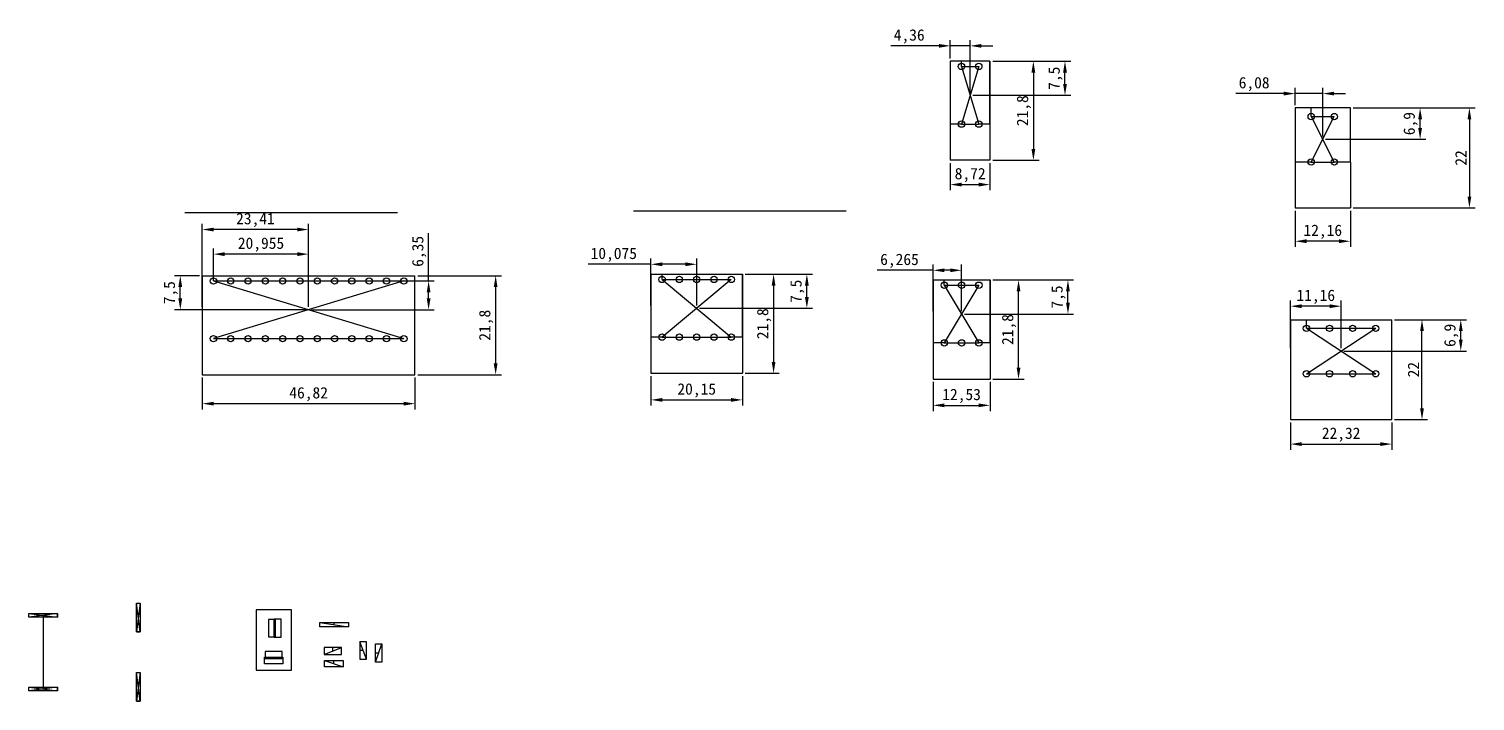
# Model space of a CAD drawing. Header units: millimetres. Extents: x 1219 to 3495, y 545 to 1445.
# Drawn here: x 1706.3 to 2024.6, y 626.1 to 774.1 of the extents above; entities that cross this region are included whole.
import ezdxf

# ---------------------------------------------------------------- set-up
doc = ezdxf.new("R2010")
doc.units = ezdxf.units.MM
doc.styles.get("Standard").update_dxf_attribs({"font": ''})
doc.styles.get('Standard').set_extended_font_data('SimSun')
doc.dimstyles.new('ISO-25', dxfattribs={"dimtxt": 2.5, "dimasz": 2.5, "dimexe": 1.25, "dimexo": 0.625, "dimtad": 1, "dimdec": 4, "dimtxsty": 'Standard', "dimcen": 2.5, "dimadec": 0, "dimazin": 0, "dimtfac": 1, "dimtdec": 4, "dimtmove": 0, "dimatfit": 3, "dimfxl": 1, "dimarcsym": 0})

# ---------------------------------------------------------------- blocks, each defined once
blk = doc.blocks.new('*D15')
at = {"color": 0, "lineweight": -2, "transparency": 16777216}
for p, q in [((1794.29, 718.62), (1794.29, 729.13)), ((1768.5, 718.62), (1795.54, 718.62)), ((1794.29, 714.77), (1794.29, 716.12)), ((1768.5, 712.27), (1795.54, 712.27))]:
    blk.add_line(p, q, dxfattribs=at)
at = {"color": 0, "lineweight": -3, "transparency": 16777216}
for points in [[(1793.88, 716.12), (1794.71, 716.12), (1794.29, 718.62)], [(1793.88, 714.77), (1794.71, 714.77), (1794.29, 712.27)]]:
    blk.add_solid(points, dxfattribs=at)
at = {"layer": 'Defpoints', "color": 0, "lineweight": -3, "transparency": 16777216}
for p in [(1767.88, 718.62), (1794.29, 718.62), (1767.88, 712.27)]:
    blk.add_point(p, dxfattribs=at)
at = {"color": 0, "lineweight": -3, "transparency": 16777216, "insert": (1792.21, 725.13), "char_height": 2.5, "attachment_point": 5, "rotation": 90}
blk.add_mtext('6,35', dxfattribs=at)
blk = doc.blocks.new('*D16')
at = {"color": 0, "lineweight": -2, "transparency": 16777216}
for p, q in [((1746.92, 719.25), (1746.92, 725.77)), ((1765.38, 724.52), (1749.42, 724.52)), ((1767.88, 712.9), (1767.88, 725.77))]:
    blk.add_line(p, q, dxfattribs=at)
at = {"color": 0, "lineweight": -3, "transparency": 16777216}
for points in [[(1749.42, 724.94), (1749.42, 724.1), (1746.92, 724.52)], [(1765.38, 724.94), (1765.38, 724.1), (1767.88, 724.52)]]:
    blk.add_solid(points, dxfattribs=at)
at = {"layer": 'Defpoints', "color": 0, "lineweight": -3, "transparency": 16777216}
for p in [(1746.92, 724.52), (1746.92, 718.62), (1767.88, 712.27)]:
    blk.add_point(p, dxfattribs=at)
at = {"color": 0, "lineweight": -3, "transparency": 16777216, "insert": (1757.4, 726.61), "char_height": 2.5, "attachment_point": 5}
blk.add_mtext('20,955', dxfattribs=at)
blk = doc.blocks.new('*D17')
at = {"color": 0, "lineweight": -2, "transparency": 16777216}
for p, q in [((1744.47, 712.9), (1744.47, 731.19)), ((1765.38, 729.94), (1746.97, 729.94)), ((1767.88, 712.9), (1767.88, 731.19))]:
    blk.add_line(p, q, dxfattribs=at)
at = {"color": 0, "lineweight": -3, "transparency": 16777216}
for points in [[(1746.97, 730.35), (1746.97, 729.52), (1744.47, 729.94)], [(1765.38, 730.35), (1765.38, 729.52), (1767.88, 729.94)]]:
    blk.add_solid(points, dxfattribs=at)
at = {"layer": 'Defpoints', "color": 0, "lineweight": -3, "transparency": 16777216}
for p in [(1744.47, 729.94), (1744.47, 712.27), (1767.88, 712.27)]:
    blk.add_point(p, dxfattribs=at)
at = {"color": 0, "lineweight": -3, "transparency": 16777216, "insert": (1756.17, 732.02), "char_height": 2.5, "attachment_point": 5}
blk.add_mtext('23,41', dxfattribs=at)
blk = doc.blocks.new('*D18')
at = {"color": 0, "lineweight": -2, "transparency": 16777216}
for p, q in [((1743.84, 719.77), (1738.38, 719.77)), ((1739.63, 714.77), (1739.63, 717.27)), ((1767.25, 712.27), (1738.38, 712.27))]:
    blk.add_line(p, q, dxfattribs=at)
at = {"color": 0, "lineweight": -3, "transparency": 16777216}
for points in [[(1739.21, 717.27), (1740.05, 717.27), (1739.63, 719.77)], [(1739.21, 714.77), (1740.05, 714.77), (1739.63, 712.27)]]:
    blk.add_solid(points, dxfattribs=at)
at = {"layer": 'Defpoints', "color": 0, "lineweight": -3, "transparency": 16777216}
for p in [(1739.63, 719.77), (1744.47, 719.77), (1767.88, 712.27)]:
    blk.add_point(p, dxfattribs=at)
at = {"color": 0, "lineweight": -3, "transparency": 16777216, "insert": (1737.54, 716.02), "char_height": 2.5, "attachment_point": 5, "rotation": 90}
blk.add_mtext('7,5', dxfattribs=at)
blk = doc.blocks.new('*D19')
at = {"color": 0, "lineweight": -2, "transparency": 16777216}
for p, q in [((1744.47, 697.35), (1744.47, 690.36)), ((1791.29, 697.35), (1791.29, 690.36)), ((1746.97, 691.61), (1788.79, 691.61))]:
    blk.add_line(p, q, dxfattribs=at)
at = {"color": 0, "lineweight": -3, "transparency": 16777216}
for points in [[(1746.97, 692.02), (1746.97, 691.19), (1744.47, 691.61)], [(1788.79, 692.02), (1788.79, 691.19), (1791.29, 691.61)]]:
    blk.add_solid(points, dxfattribs=at)
at = {"layer": 'Defpoints', "color": 0, "lineweight": -3, "transparency": 16777216}
for p in [(1744.47, 697.97), (1791.29, 697.97), (1791.29, 691.61)]:
    blk.add_point(p, dxfattribs=at)
at = {"color": 0, "lineweight": -3, "transparency": 16777216, "insert": (1767.88, 693.69), "char_height": 2.5, "attachment_point": 5}
blk.add_mtext('46,82', dxfattribs=at)
blk = doc.blocks.new('*D20')
at = {"color": 0, "lineweight": -2, "transparency": 16777216}
for p, q in [((1791.91, 719.77), (1810.3, 719.77)), ((1809.05, 717.27), (1809.05, 700.47)), ((1791.91, 697.97), (1810.3, 697.97))]:
    blk.add_line(p, q, dxfattribs=at)
at = {"color": 0, "lineweight": -3, "transparency": 16777216}
for points in [[(1808.63, 717.27), (1809.46, 717.27), (1809.05, 719.77)], [(1808.63, 700.47), (1809.46, 700.47), (1809.05, 697.97)]]:
    blk.add_solid(points, dxfattribs=at)
at = {"layer": 'Defpoints', "color": 0, "lineweight": -3, "transparency": 16777216}
for p in [(1791.29, 719.77), (1791.29, 697.97), (1809.05, 697.97)]:
    blk.add_point(p, dxfattribs=at)
at = {"color": 0, "lineweight": -3, "transparency": 16777216, "insert": (1806.96, 708.87), "char_height": 2.5, "attachment_point": 5, "rotation": 90}
blk.add_mtext('21,8', dxfattribs=at)
blk = doc.blocks.new('*D33')
at = {"color": 0, "lineweight": -2, "transparency": 16777216}
for p, q in [((1843.23, 713.23), (1843.23, 723.54)), ((1853.3, 713.23), (1853.3, 723.54)), ((1843.23, 722.29), (1829.38, 722.29)), ((1850.8, 722.29), (1845.73, 722.29))]:
    blk.add_line(p, q, dxfattribs=at)
at = {"color": 0, "lineweight": -3, "transparency": 16777216}
for points in [[(1845.73, 722.7), (1845.73, 721.87), (1843.23, 722.29)], [(1850.8, 722.7), (1850.8, 721.87), (1853.3, 722.29)]]:
    blk.add_solid(points, dxfattribs=at)
at = {"layer": 'Defpoints', "color": 0, "lineweight": -3, "transparency": 16777216}
for p in [(1843.23, 722.29), (1843.23, 712.6), (1853.3, 712.6)]:
    blk.add_point(p, dxfattribs=at)
at = {"color": 0, "lineweight": -3, "transparency": 16777216, "insert": (1835.05, 724.37), "char_height": 2.5, "attachment_point": 5}
blk.add_mtext('10,075', dxfattribs=at)
blk = doc.blocks.new('*D34')
at = {"color": 0, "lineweight": -2, "transparency": 16777216}
for p, q in [((1864, 720.1), (1871.48, 720.1)), ((1870.23, 717.6), (1870.23, 700.8)), ((1864, 698.3), (1871.48, 698.3))]:
    blk.add_line(p, q, dxfattribs=at)
at = {"color": 0, "lineweight": -3, "transparency": 16777216}
for points in [[(1869.81, 717.6), (1870.64, 717.6), (1870.23, 720.1)], [(1869.81, 700.8), (1870.64, 700.8), (1870.23, 698.3)]]:
    blk.add_solid(points, dxfattribs=at)
at = {"layer": 'Defpoints', "color": 0, "lineweight": -3, "transparency": 16777216}
for p in [(1863.38, 720.1), (1863.38, 698.3), (1870.23, 698.3)]:
    blk.add_point(p, dxfattribs=at)
at = {"color": 0, "lineweight": -3, "transparency": 16777216, "insert": (1868.14, 709.2), "char_height": 2.5, "attachment_point": 5, "rotation": 90}
blk.add_mtext('21,8', dxfattribs=at)
blk = doc.blocks.new('*D35')
at = {"color": 0, "lineweight": -2, "transparency": 16777216}
for p, q in [((1864, 720.1), (1878.8, 720.1)), ((1877.55, 715.1), (1877.55, 717.6)), ((1853.93, 712.6), (1878.8, 712.6))]:
    blk.add_line(p, q, dxfattribs=at)
at = {"color": 0, "lineweight": -3, "transparency": 16777216}
for points in [[(1877.13, 717.6), (1877.97, 717.6), (1877.55, 720.1)], [(1877.13, 715.1), (1877.97, 715.1), (1877.55, 712.6)]]:
    blk.add_solid(points, dxfattribs=at)
at = {"layer": 'Defpoints', "color": 0, "lineweight": -3, "transparency": 16777216}
for p in [(1863.38, 720.1), (1877.55, 720.1), (1853.3, 712.6)]:
    blk.add_point(p, dxfattribs=at)
at = {"color": 0, "lineweight": -3, "transparency": 16777216, "insert": (1875.47, 716.35), "char_height": 2.5, "attachment_point": 5, "rotation": 90}
blk.add_mtext('7,5', dxfattribs=at)
blk = doc.blocks.new('*D36')
at = {"color": 0, "lineweight": -2, "transparency": 16777216}
for p, q in [((1843.23, 697.68), (1843.23, 691.19)), ((1863.38, 697.68), (1863.38, 691.19)), ((1845.73, 692.44), (1860.88, 692.44))]:
    blk.add_line(p, q, dxfattribs=at)
at = {"color": 0, "lineweight": -3, "transparency": 16777216}
for points in [[(1845.73, 692.85), (1845.73, 692.02), (1843.23, 692.44)], [(1860.88, 692.85), (1860.88, 692.02), (1863.38, 692.44)]]:
    blk.add_solid(points, dxfattribs=at)
at = {"layer": 'Defpoints', "color": 0, "lineweight": -3, "transparency": 16777216}
for p in [(1843.23, 698.3), (1863.38, 698.3), (1863.38, 692.44)]:
    blk.add_point(p, dxfattribs=at)
at = {"color": 0, "lineweight": -3, "transparency": 16777216, "insert": (1853.3, 694.52), "char_height": 2.5, "attachment_point": 5}
blk.add_mtext('20,15', dxfattribs=at)
blk = doc.blocks.new('*D45')
at = {"color": 0, "lineweight": -2, "transparency": 16777216}
for p, q in [((1905.34, 720.96), (1893.05, 720.96)), ((1905.34, 711.96), (1905.34, 722.21)), ((1909.11, 720.96), (1907.84, 720.96)), ((1911.61, 711.96), (1911.61, 722.21))]:
    blk.add_line(p, q, dxfattribs=at)
at = {"color": 0, "lineweight": -3, "transparency": 16777216}
for points in [[(1907.84, 721.38), (1907.84, 720.55), (1905.34, 720.96)], [(1909.11, 721.38), (1909.11, 720.55), (1911.61, 720.96)]]:
    blk.add_solid(points, dxfattribs=at)
at = {"layer": 'Defpoints', "color": 0, "lineweight": -3, "transparency": 16777216}
for p in [(1905.34, 720.96), (1905.34, 711.33), (1911.61, 711.33)]:
    blk.add_point(p, dxfattribs=at)
at = {"color": 0, "lineweight": -3, "transparency": 16777216, "insert": (1897.94, 723.05), "char_height": 2.5, "attachment_point": 5}
blk.add_mtext('6,265', dxfattribs=at)
blk = doc.blocks.new('*D46')
at = {"color": 0, "lineweight": -2, "transparency": 16777216}
for p, q in [((1905.34, 696.41), (1905.34, 689.99)), ((1917.87, 696.41), (1917.87, 689.99)), ((1907.84, 691.24), (1915.37, 691.24))]:
    blk.add_line(p, q, dxfattribs=at)
at = {"color": 0, "lineweight": -3, "transparency": 16777216}
for points in [[(1907.84, 691.66), (1907.84, 690.82), (1905.34, 691.24)], [(1915.37, 691.66), (1915.37, 690.82), (1917.87, 691.24)]]:
    blk.add_solid(points, dxfattribs=at)
at = {"layer": 'Defpoints', "color": 0, "lineweight": -3, "transparency": 16777216}
for p in [(1905.34, 697.03), (1917.87, 697.03), (1917.87, 691.24)]:
    blk.add_point(p, dxfattribs=at)
at = {"color": 0, "lineweight": -3, "transparency": 16777216, "insert": (1911.61, 693.32), "char_height": 2.5, "attachment_point": 5}
blk.add_mtext('12,53', dxfattribs=at)
blk = doc.blocks.new('*D47')
at = {"color": 0, "lineweight": -2, "transparency": 16777216}
for p, q in [((1918.5, 718.83), (1925.39, 718.83)), ((1924.14, 699.53), (1924.14, 716.33)), ((1918.5, 697.03), (1925.39, 697.03))]:
    blk.add_line(p, q, dxfattribs=at)
at = {"color": 0, "lineweight": -3, "transparency": 16777216}
for points in [[(1923.73, 716.33), (1924.56, 716.33), (1924.14, 718.83)], [(1923.73, 699.53), (1924.56, 699.53), (1924.14, 697.03)]]:
    blk.add_solid(points, dxfattribs=at)
at = {"layer": 'Defpoints', "color": 0, "lineweight": -3, "transparency": 16777216}
for p in [(1917.87, 718.83), (1924.14, 718.83), (1917.87, 697.03)]:
    blk.add_point(p, dxfattribs=at)
at = {"color": 0, "lineweight": -3, "transparency": 16777216, "insert": (1922.06, 707.93), "char_height": 2.5, "attachment_point": 5, "rotation": 90}
blk.add_mtext('21,8', dxfattribs=at)
blk = doc.blocks.new('*D48')
at = {"color": 0, "lineweight": -2, "transparency": 16777216}
for p, q in [((1918.5, 718.83), (1936.27, 718.83)), ((1935.02, 713.83), (1935.02, 716.33)), ((1912.23, 711.33), (1936.27, 711.33))]:
    blk.add_line(p, q, dxfattribs=at)
at = {"color": 0, "lineweight": -3, "transparency": 16777216}
for points in [[(1934.6, 716.33), (1935.43, 716.33), (1935.02, 718.83)], [(1934.6, 713.83), (1935.43, 713.83), (1935.02, 711.33)]]:
    blk.add_solid(points, dxfattribs=at)
at = {"layer": 'Defpoints', "color": 0, "lineweight": -3, "transparency": 16777216}
for p in [(1917.87, 718.83), (1935.02, 718.83), (1911.61, 711.33)]:
    blk.add_point(p, dxfattribs=at)
at = {"color": 0, "lineweight": -3, "transparency": 16777216, "insert": (1932.93, 715.08), "char_height": 2.5, "attachment_point": 5, "rotation": 90}
blk.add_mtext('7,5', dxfattribs=at)
blk = doc.blocks.new('*D49')
at = {"color": 0, "lineweight": -2, "transparency": 16777216}
for p, q in [((1983.99, 703.82), (1983.99, 714.31)), ((1992.65, 713.06), (1986.49, 713.06)), ((1995.15, 703.82), (1995.15, 714.31))]:
    blk.add_line(p, q, dxfattribs=at)
at = {"color": 0, "lineweight": -3, "transparency": 16777216}
for points in [[(1986.49, 713.47), (1986.49, 712.64), (1983.99, 713.06)], [(1992.65, 713.47), (1992.65, 712.64), (1995.15, 713.06)]]:
    blk.add_solid(points, dxfattribs=at)
at = {"layer": 'Defpoints', "color": 0, "lineweight": -3, "transparency": 16777216}
for p in [(1983.99, 713.06), (1983.99, 703.19), (1995.15, 703.19)]:
    blk.add_point(p, dxfattribs=at)
at = {"color": 0, "lineweight": -3, "transparency": 16777216, "insert": (1989.57, 715.14), "char_height": 2.5, "attachment_point": 5}
blk.add_mtext('11,16', dxfattribs=at)
blk = doc.blocks.new('*D50')
at = {"color": 0, "lineweight": -2, "transparency": 16777216}
for p, q in [((1983.99, 687.47), (1983.99, 681.46)), ((2006.31, 687.47), (2006.31, 681.46)), ((1986.49, 682.71), (2003.81, 682.71))]:
    blk.add_line(p, q, dxfattribs=at)
at = {"color": 0, "lineweight": -3, "transparency": 16777216}
for points in [[(1986.49, 683.12), (1986.49, 682.29), (1983.99, 682.71)], [(2003.81, 683.12), (2003.81, 682.29), (2006.31, 682.71)]]:
    blk.add_solid(points, dxfattribs=at)
at = {"layer": 'Defpoints', "color": 0, "lineweight": -3, "transparency": 16777216}
for p in [(1983.99, 688.09), (2006.31, 688.09), (2006.31, 682.71)]:
    blk.add_point(p, dxfattribs=at)
at = {"color": 0, "lineweight": -3, "transparency": 16777216, "insert": (1995.15, 684.79), "char_height": 2.5, "attachment_point": 5}
blk.add_mtext('22,32', dxfattribs=at)
blk = doc.blocks.new('*D51')
at = {"color": 0, "lineweight": -2, "transparency": 16777216}
for p, q in [((2006.93, 710.09), (2014.2, 710.09)), ((2012.95, 690.59), (2012.95, 707.59)), ((2006.93, 688.09), (2014.2, 688.09))]:
    blk.add_line(p, q, dxfattribs=at)
at = {"color": 0, "lineweight": -3, "transparency": 16777216}
for points in [[(2012.53, 707.59), (2013.37, 707.59), (2012.95, 710.09)], [(2012.53, 690.59), (2013.37, 690.59), (2012.95, 688.09)]]:
    blk.add_solid(points, dxfattribs=at)
at = {"layer": 'Defpoints', "color": 0, "lineweight": -3, "transparency": 16777216}
for p in [(2006.31, 710.09), (2012.95, 710.09), (2006.31, 688.09)]:
    blk.add_point(p, dxfattribs=at)
at = {"color": 0, "lineweight": -3, "transparency": 16777216, "insert": (2011.07, 699.09), "char_height": 2.5, "attachment_point": 5, "rotation": 90}
blk.add_mtext('22', dxfattribs=at)
blk = doc.blocks.new('*D52')
at = {"color": 0, "lineweight": -2, "transparency": 16777216}
for p, q in [((2006.93, 710.09), (2022.74, 710.09)), ((2021.49, 705.69), (2021.49, 707.59)), ((1995.77, 703.19), (2022.74, 703.19))]:
    blk.add_line(p, q, dxfattribs=at)
at = {"color": 0, "lineweight": -3, "transparency": 16777216}
for points in [[(2021.08, 707.59), (2021.91, 707.59), (2021.49, 710.09)], [(2021.08, 705.69), (2021.91, 705.69), (2021.49, 703.19)]]:
    blk.add_solid(points, dxfattribs=at)
at = {"layer": 'Defpoints', "color": 0, "lineweight": -3, "transparency": 16777216}
for p in [(2006.31, 710.09), (2021.49, 710.09), (1995.15, 703.19)]:
    blk.add_point(p, dxfattribs=at)
at = {"color": 0, "lineweight": -3, "transparency": 16777216, "insert": (2019.41, 706.64), "char_height": 2.5, "attachment_point": 5, "rotation": 90}
blk.add_mtext('6,9', dxfattribs=at)
blk = doc.blocks.new('*D61')
at = {"color": 0, "lineweight": -2, "transparency": 16777216}
for p, q in [((1918.47, 766.99), (1928.66, 766.99)), ((1927.41, 764.49), (1927.41, 747.69)), ((1918.47, 745.19), (1928.66, 745.19))]:
    blk.add_line(p, q, dxfattribs=at)
at = {"color": 0, "lineweight": -3, "transparency": 16777216}
for points in [[(1926.99, 764.49), (1927.83, 764.49), (1927.41, 766.99)], [(1926.99, 747.69), (1927.83, 747.69), (1927.41, 745.19)]]:
    blk.add_solid(points, dxfattribs=at)
at = {"layer": 'Defpoints', "color": 0, "lineweight": -3, "transparency": 16777216}
for p in [(1917.85, 766.99), (1917.85, 745.19), (1927.41, 745.19)]:
    blk.add_point(p, dxfattribs=at)
at = {"color": 0, "lineweight": -3, "transparency": 16777216, "insert": (1925.33, 756.09), "char_height": 2.5, "attachment_point": 5, "rotation": 90}
blk.add_mtext('21,8', dxfattribs=at)
blk = doc.blocks.new('*D62')
at = {"color": 0, "lineweight": -2, "transparency": 16777216}
for p, q in [((1918.47, 766.99), (1935.62, 766.99)), ((1934.37, 761.99), (1934.37, 764.49)), ((1914.11, 759.49), (1935.62, 759.49))]:
    blk.add_line(p, q, dxfattribs=at)
at = {"color": 0, "lineweight": -3, "transparency": 16777216}
for points in [[(1933.95, 764.49), (1934.79, 764.49), (1934.37, 766.99)], [(1933.95, 761.99), (1934.79, 761.99), (1934.37, 759.49)]]:
    blk.add_solid(points, dxfattribs=at)
at = {"layer": 'Defpoints', "color": 0, "lineweight": -3, "transparency": 16777216}
for p in [(1917.85, 766.99), (1934.37, 766.99), (1913.49, 759.49)]:
    blk.add_point(p, dxfattribs=at)
at = {"color": 0, "lineweight": -3, "transparency": 16777216, "insert": (1932.29, 763.24), "char_height": 2.5, "attachment_point": 5, "rotation": 90}
blk.add_mtext('7,5', dxfattribs=at)
blk = doc.blocks.new('*D63')
at = {"color": 0, "lineweight": -2, "transparency": 16777216}
for p, q in [((1906.63, 770.37), (1896.03, 770.37)), ((1909.13, 767.61), (1909.13, 771.62)), ((1913.49, 770.37), (1909.13, 770.37)), ((1913.49, 760.11), (1913.49, 771.62)), ((1915.99, 770.37), (1918.49, 770.37))]:
    blk.add_line(p, q, dxfattribs=at)
at = {"color": 0, "lineweight": -3, "transparency": 16777216}
for points in [[(1906.63, 770.78), (1906.63, 769.95), (1909.13, 770.37)], [(1915.99, 770.78), (1915.99, 769.95), (1913.49, 770.37)]]:
    blk.add_solid(points, dxfattribs=at)
at = {"layer": 'Defpoints', "color": 0, "lineweight": -3, "transparency": 16777216}
for p in [(1909.13, 770.37), (1909.13, 766.99), (1913.49, 759.49)]:
    blk.add_point(p, dxfattribs=at)
at = {"color": 0, "lineweight": -3, "transparency": 16777216, "insert": (1900.08, 772.45), "char_height": 2.5, "attachment_point": 5}
blk.add_mtext('4,36', dxfattribs=at)
blk = doc.blocks.new('*D64')
at = {"color": 0, "lineweight": -2, "transparency": 16777216}
for p, q in [((1909.13, 744.56), (1909.13, 738.58)), ((1917.85, 744.56), (1917.85, 738.58)), ((1911.63, 739.83), (1915.35, 739.83))]:
    blk.add_line(p, q, dxfattribs=at)
at = {"color": 0, "lineweight": -3, "transparency": 16777216}
for points in [[(1911.63, 740.25), (1911.63, 739.41), (1909.13, 739.83)], [(1915.35, 740.25), (1915.35, 739.41), (1917.85, 739.83)]]:
    blk.add_solid(points, dxfattribs=at)
at = {"layer": 'Defpoints', "color": 0, "lineweight": -3, "transparency": 16777216}
for p in [(1909.13, 745.19), (1917.85, 745.19), (1917.85, 739.83)]:
    blk.add_point(p, dxfattribs=at)
at = {"color": 0, "lineweight": -3, "transparency": 16777216, "insert": (1913.49, 741.92), "char_height": 2.5, "attachment_point": 5}
blk.add_mtext('8,72', dxfattribs=at)
blk = doc.blocks.new('*D76')
at = {"color": 0, "lineweight": -2, "transparency": 16777216}
for p, q in [((1997.81, 756.7), (2013.79, 756.7)), ((2012.54, 752.3), (2012.54, 754.2)), ((1991.73, 749.8), (2013.79, 749.8))]:
    blk.add_line(p, q, dxfattribs=at)
at = {"color": 0, "lineweight": -3, "transparency": 16777216}
for points in [[(2012.12, 754.2), (2012.96, 754.2), (2012.54, 756.7)], [(2012.12, 752.3), (2012.96, 752.3), (2012.54, 749.8)]]:
    blk.add_solid(points, dxfattribs=at)
at = {"layer": 'Defpoints', "color": 0, "lineweight": -3, "transparency": 16777216}
for p in [(1997.19, 756.7), (2012.54, 756.7), (1991.11, 749.8)]:
    blk.add_point(p, dxfattribs=at)
at = {"color": 0, "lineweight": -3, "transparency": 16777216, "insert": (2010.45, 753.25), "char_height": 2.5, "attachment_point": 5, "rotation": 90}
blk.add_mtext('6,9', dxfattribs=at)
blk = doc.blocks.new('*D77')
at = {"color": 0, "lineweight": -2, "transparency": 16777216}
for p, q in [((1985.03, 757.32), (1985.03, 761.11)), ((1991.11, 750.42), (1991.11, 761.11)), ((1982.53, 759.86), (1972, 759.86)), ((1991.11, 759.86), (1985.03, 759.86)), ((1993.61, 759.86), (1996.11, 759.86))]:
    blk.add_line(p, q, dxfattribs=at)
at = {"color": 0, "lineweight": -3, "transparency": 16777216}
for points in [[(1982.53, 760.28), (1982.53, 759.44), (1985.03, 759.86)], [(1993.61, 760.28), (1993.61, 759.44), (1991.11, 759.86)]]:
    blk.add_solid(points, dxfattribs=at)
at = {"layer": 'Defpoints', "color": 0, "lineweight": -3, "transparency": 16777216}
for p in [(1985.03, 759.86), (1985.03, 756.7), (1991.11, 749.8)]:
    blk.add_point(p, dxfattribs=at)
at = {"color": 0, "lineweight": -3, "transparency": 16777216, "insert": (1976.01, 761.94), "char_height": 2.5, "attachment_point": 5}
blk.add_mtext('6,08', dxfattribs=at)
blk = doc.blocks.new('*D78')
at = {"color": 0, "lineweight": -2, "transparency": 16777216}
for p, q in [((1997.81, 756.7), (2024.64, 756.7)), ((2023.39, 754.2), (2023.39, 737.2)), ((1997.81, 734.7), (2024.64, 734.7))]:
    blk.add_line(p, q, dxfattribs=at)
at = {"color": 0, "lineweight": -3, "transparency": 16777216}
for points in [[(2022.97, 754.2), (2023.8, 754.2), (2023.39, 756.7)], [(2022.97, 737.2), (2023.8, 737.2), (2023.39, 734.7)]]:
    blk.add_solid(points, dxfattribs=at)
at = {"layer": 'Defpoints', "color": 0, "lineweight": -3, "transparency": 16777216}
for p in [(1997.19, 756.7), (1997.19, 734.7), (2023.39, 734.7)]:
    blk.add_point(p, dxfattribs=at)
at = {"color": 0, "lineweight": -3, "transparency": 16777216, "insert": (2021.51, 745.7), "char_height": 2.5, "attachment_point": 5, "rotation": 90}
blk.add_mtext('22', dxfattribs=at)
blk = doc.blocks.new('*D79')
at = {"color": 0, "lineweight": -2, "transparency": 16777216}
for p, q in [((1985.03, 734.07), (1985.03, 726.11)), ((1997.19, 734.07), (1997.19, 726.11)), ((1994.69, 727.36), (1987.53, 727.36))]:
    blk.add_line(p, q, dxfattribs=at)
at = {"color": 0, "lineweight": -3, "transparency": 16777216}
for points in [[(1987.53, 727.78), (1987.53, 726.95), (1985.03, 727.36)], [(1994.69, 727.78), (1994.69, 726.95), (1997.19, 727.36)]]:
    blk.add_solid(points, dxfattribs=at)
at = {"layer": 'Defpoints', "color": 0, "lineweight": -3, "transparency": 16777216}
for p in [(1985.03, 734.7), (1997.19, 734.7), (1985.03, 727.36)]:
    blk.add_point(p, dxfattribs=at)
at = {"color": 0, "lineweight": -3, "transparency": 16777216, "insert": (1991.11, 729.45), "char_height": 2.5, "attachment_point": 5}
blk.add_mtext('12,16', dxfattribs=at)

msp = doc.modelspace()

# ---------------------------------------------------------------- linework, layer by layer
at = {"lineweight": -3}
for p, q in [((1909.1275, 766.98936), (1909.1275, 745.18936)), ((1917.8475, 766.98936), (1909.1275, 766.98936)), ((1911.5825, 765.83936), (1911.5825, 766.98936)), ((1911.5825, 765.83936), (1915.3925, 765.83936)), ((1911.5825, 765.83936), (1915.3925, 753.13936)), ((1915.3925, 765.83936), (1911.5825, 753.13936)), ((1917.8475, 753.13936), (1917.8475, 766.98936)), ((1917.8475, 766.98936), (1917.8475, 745.18936)), ((1985.026, 756.69684), (1985.026, 734.69684)), ((1997.186, 756.69684), (1985.026, 756.69684)), ((1988.566, 754.79684), (1988.566, 756.69684)), ((1988.566, 754.79684), (1993.646, 754.79684)), ((1988.566, 754.79684), (1993.646, 744.79684)), ((1988.566, 744.79684), (1993.646, 754.79684)), ((1997.186, 744.79684), (1997.186, 756.69684)), ((1911.5825, 753.13936), (1909.1275, 753.13936)), ((1911.5825, 753.13936), (1915.3925, 753.13936)), ((1917.8475, 753.13936), (1915.3925, 753.13936)), ((1917.8475, 745.18936), (1909.1275, 745.18936)), ((1988.566, 744.79684), (1985.026, 744.79684)), ((1988.566, 744.79684), (1993.646, 744.79684)), ((1997.186, 744.79684), (1993.646, 744.79684)), ((1997.186, 744.79684), (1997.186, 734.69684)), ((1740.65439, 733.69274), (1787.47439, 733.69274)), ((1839.41189, 734.0209), (1886.23189, 734.0209)), ((1985.026, 734.69684), (1997.186, 734.69684)), ((1744.46948, 719.77275), (1791.28948, 719.77275)), ((1744.46948, 719.77275), (1744.46948, 697.97275)), ((1746.92448, 718.62275), (1746.92448, 719.77275)), ((1746.92448, 719.77275), (1788.83448, 719.77275)), ((1791.28948, 697.97275), (1791.28948, 719.77275)), ((1843.22697, 720.10092), (1843.22697, 698.30092)), ((1843.22697, 720.10092), (1863.37697, 720.10092)), ((1845.68197, 718.95092), (1845.68197, 720.10092)), ((1863.37697, 706.25092), (1863.37697, 720.10092)), ((1863.37697, 720.10092), (1863.37697, 698.30092)), ((1746.92448, 718.62275), (1750.73448, 718.62275)), ((1746.92448, 718.62275), (1788.83448, 705.92275)), ((1788.83448, 718.62275), (1746.92448, 705.92275)), ((1750.73448, 718.62275), (1754.54448, 718.62275)), ((1754.54448, 718.62275), (1758.35448, 718.62275)), ((1758.35448, 718.62275), (1762.16448, 718.62275)), ((1762.16448, 718.62275), (1765.97448, 718.62275)), ((1765.97448, 718.62275), (1769.78448, 718.62275)), ((1769.78448, 718.62275), (1773.59448, 718.62275)), ((1773.59448, 718.62275), (1777.40448, 718.62275)), ((1777.40448, 718.62275), (1781.21448, 718.62275)), ((1781.21448, 718.62275), (1785.02448, 718.62275)), ((1785.02448, 718.62275), (1788.83448, 718.62275)), ((1845.68197, 718.95092), (1849.49197, 718.95092)), ((1845.68197, 718.95092), (1860.92197, 706.25092)), ((1860.92197, 718.95092), (1845.68197, 706.25092)), ((1849.49197, 718.95092), (1853.30197, 718.95092)), ((1853.30197, 718.95092), (1857.11197, 718.95092)), ((1857.11197, 718.95092), (1860.92197, 718.95092)), ((1905.34325, 718.83348), (1905.34325, 697.03348)), ((1905.34325, 718.83348), (1917.87325, 718.83348)), ((1907.79825, 717.68348), (1907.79825, 718.83348)), ((1907.79825, 717.68348), (1911.60825, 717.68348)), ((1907.79825, 717.68348), (1915.41825, 704.98348)), ((1915.41825, 717.68348), (1907.79825, 704.98348)), ((1911.60825, 717.68348), (1915.41825, 717.68348)), ((1917.87325, 704.98348), (1917.87325, 718.83348)), ((1917.87325, 718.83348), (1917.87325, 697.03348)), ((1983.98985, 710.09033), (2006.30985, 710.09033)), ((1983.98985, 710.09033), (1983.98985, 688.09033)), ((1987.52985, 708.19033), (1987.52985, 710.09033)), ((1987.52985, 710.09033), (2002.76985, 710.09033)), ((2006.30985, 688.09033), (2006.30985, 710.09033)), ((1987.52985, 708.19033), (1992.60985, 708.19033)), ((1987.52985, 708.19033), (2002.76985, 698.19033)), ((1987.52985, 698.19033), (2002.76985, 708.19033)), ((1992.60985, 708.19033), (1997.68985, 708.19033)), ((1997.68985, 708.19033), (2002.76985, 708.19033)), ((1746.92448, 705.92275), (1750.73448, 705.92275)), ((1750.73448, 705.92275), (1754.54448, 705.92275)), ((1754.54448, 705.92275), (1758.35448, 705.92275)), ((1758.35448, 705.92275), (1762.16448, 705.92275)), ((1762.16448, 705.92275), (1765.97448, 705.92275)), ((1765.97448, 705.92275), (1769.78448, 705.92275)), ((1769.78448, 705.92275), (1773.59448, 705.92275)), ((1773.59448, 705.92275), (1777.40448, 705.92275)), ((1777.40448, 705.92275), (1781.21448, 705.92275)), ((1781.21448, 705.92275), (1785.02448, 705.92275)), ((1785.02448, 705.92275), (1788.83448, 705.92275)), ((1845.68197, 706.25092), (1843.22697, 706.25092)), ((1845.68197, 706.25092), (1849.49197, 706.25092)), ((1849.49197, 706.25092), (1853.30197, 706.25092)), ((1853.30197, 706.25092), (1857.11197, 706.25092)), ((1857.11197, 706.25092), (1860.92197, 706.25092)), ((1863.37697, 706.25092), (1860.92197, 706.25092)), ((1907.79825, 704.98348), (1905.34325, 704.98348)), ((1907.79825, 704.98348), (1911.60825, 704.98348)), ((1911.60825, 704.98348), (1915.41825, 704.98348)), ((1917.87325, 704.98348), (1915.41825, 704.98348)), ((1744.46948, 697.97275), (1791.28948, 697.97275)), ((1843.22697, 698.30092), (1863.37697, 698.30092)), ((1987.52985, 698.19033), (1992.60985, 698.19033)), ((1992.60985, 698.19033), (1997.68985, 698.19033)), ((1997.68985, 698.19033), (2002.76985, 698.19033)), ((1905.34325, 697.03348), (1917.87325, 697.03348)), ((1983.98985, 688.09033), (2006.30985, 688.09033)), ((1729.96258, 641.38511), (1729.96258, 647.68511)), ((1729.96258, 647.68511), (1730.76258, 647.68511)), ((1730.76258, 647.68511), (1729.96258, 641.38511)), ((1730.76258, 641.38511), (1729.96258, 647.68511)), ((1730.76258, 647.68511), (1730.76258, 641.38511)), ((1706.31258, 645.41512), (1712.61258, 645.41512)), ((1706.31258, 644.61512), (1706.31258, 645.41512)), ((1706.31258, 645.41512), (1712.61258, 644.61512)), ((1712.61258, 645.41512), (1706.31258, 644.61512)), ((1712.61258, 644.61512), (1706.31258, 644.61512)), ((1709.46258, 645.01512), (1709.46258, 628.81512)), ((1712.61258, 645.41512), (1712.61258, 644.61512)), ((1712.61258, 644.61512), (1712.61258, 645.41512)), ((1760.567, 644.10078), (1759.047, 644.10078)), ((1759.047, 644.10078), (1759.047, 640.32078)), ((1760.567, 640.32078), (1760.567, 644.10078)), ((1730.76258, 641.38511), (1729.96258, 641.38511)), ((1729.96258, 641.38511), (1730.76258, 641.38511)), ((1759.047, 640.32078), (1760.567, 640.32078)), ((1762.082, 637.05578), (1758.302, 637.05578)), ((1758.302, 637.05578), (1758.302, 635.53578)), ((1762.082, 635.53578), (1762.082, 637.05578)), ((1775.10394, 637.92175), (1771.32394, 637.92175)), ((1771.32394, 637.92175), (1771.32394, 636.40175)), ((1771.32394, 636.40175), (1775.10394, 637.92175)), ((1773.21394, 637.16175), (1773.21394, 637.92175)), ((1775.10394, 636.40175), (1775.10394, 637.92175)), ((1780.64426, 639.15793), (1779.12426, 639.15793)), ((1779.12426, 639.15793), (1779.12426, 635.37793)), ((1780.64426, 635.37793), (1779.12426, 639.15793)), ((1779.88426, 637.26793), (1779.12426, 637.26793)), ((1780.64426, 635.37793), (1780.64426, 639.15793)), ((1758.302, 635.53578), (1762.082, 635.53578)), ((1771.32394, 636.40175), (1775.10394, 636.40175)), ((1779.12426, 635.37793), (1780.64426, 635.37793)), ((1729.96258, 626.14513), (1729.96258, 632.44513)), ((1729.96258, 632.44513), (1730.76258, 632.44513)), ((1730.76258, 632.44513), (1729.96258, 626.14513)), ((1730.76258, 626.14513), (1729.96258, 632.44513)), ((1730.76258, 632.44513), (1730.76258, 626.14513)), ((1706.31258, 629.21512), (1712.61258, 629.21512)), ((1706.31258, 628.41512), (1706.31258, 629.21512)), ((1706.31258, 629.21512), (1712.61258, 628.41512)), ((1712.61258, 629.21512), (1706.31258, 628.41512)), ((1712.61258, 628.41512), (1706.31258, 628.41512)), ((1712.61258, 629.21512), (1712.61258, 628.41512)), ((1712.61258, 628.41512), (1712.61258, 629.21512)), ((1730.76258, 626.14513), (1729.96258, 626.14513)), ((1729.96258, 626.14513), (1730.76258, 626.14513))]:
    msp.add_line(p, q, dxfattribs=at)
for points in [[(1756.302, 632.92578), (1764.082, 632.92578), (1764.082, 646.23578), (1756.302, 646.23578), (1756.302, 632.92578)], [(1760.307, 640.16578), (1760.307, 644.25578), (1761.737, 644.25578), (1761.737, 640.16578), (1760.307, 640.16578)], [(1770.32508, 643.46865), (1776.67508, 643.46865), (1776.67508, 642.46865), (1770.32508, 642.46865), (1770.32508, 643.46865)], [(1770.32508, 643.46865), (1776.67508, 642.46865)], [(1773.50008, 642.96865), (1773.50008, 643.46865)], [(1782.58614, 634.67598), (1782.58614, 638.76598), (1784.01614, 638.76598), (1784.01614, 634.67598), (1782.58614, 634.67598)], [(1782.58614, 634.67598), (1784.01614, 638.76598)], [(1783.30114, 636.72098), (1782.58614, 636.72098)], [(1758.147, 635.79578), (1762.237, 635.79578), (1762.237, 634.36578), (1758.147, 634.36578), (1758.147, 635.79578)], [(1771.38224, 635.08205), (1775.47224, 635.08205), (1775.47224, 633.65205), (1771.38224, 633.65205), (1771.38224, 635.08205)], [(1771.38224, 635.08205), (1775.47224, 633.65205)], [(1773.42724, 634.36705), (1773.42724, 635.08205)]]:
    msp.add_lwpolyline(points, dxfattribs=at)
for centre in [(1911.5825, 765.83936), (1915.3925, 765.83936), (1988.566, 754.79684), (1993.646, 754.79684), (1911.5825, 753.13936), (1915.3925, 753.13936), (1988.566, 744.79684), (1993.646, 744.79684), (1845.68197, 718.95092), (1849.49197, 718.95092), (1853.30197, 718.95092), (1857.11197, 718.95092), (1860.92197, 718.95092), (1746.92448, 718.62275), (1750.73448, 718.62275), (1754.54448, 718.62275), (1758.35448, 718.62275), (1762.16448, 718.62275), (1765.97448, 718.62275), (1769.78448, 718.62275), (1773.59448, 718.62275), (1777.40448, 718.62275), (1781.21448, 718.62275), (1785.02448, 718.62275), (1788.83448, 718.62275), (1907.79825, 717.68348), (1911.60825, 717.68348), (1915.41825, 717.68348), (1845.68197, 706.25092), (1849.49197, 706.25092), (1853.30197, 706.25092), (1857.11197, 706.25092), (1860.92197, 706.25092), (1987.52985, 708.19033), (1992.60985, 708.19033), (1997.68985, 708.19033), (2002.76985, 708.19033), (1746.92448, 705.92275), (1750.73448, 705.92275), (1754.54448, 705.92275), (1758.35448, 705.92275), (1762.16448, 705.92275), (1765.97448, 705.92275), (1769.78448, 705.92275), (1773.59448, 705.92275), (1777.40448, 705.92275), (1781.21448, 705.92275), (1785.02448, 705.92275), (1788.83448, 705.92275), (1907.79825, 704.98348), (1911.60825, 704.98348), (1915.41825, 704.98348), (1987.52985, 698.19033), (1992.60985, 698.19033), (1997.68985, 698.19033), (2002.76985, 698.19033)]:
    msp.add_circle(centre, 0.7, dxfattribs=at)

# ---------------------------------------------------------------- dimensions: what is measured, and where the dimension line sits
for base, p1, p2, picture, middle in [((1909.1275, 770.36712), (1913.4875, 759.48936), (1909.1275, 766.98936), '*D63', (1900.08071, 772.45161)), ((1985.026, 759.85922), (1991.106, 749.79684), (1985.026, 756.69684), '*D77', (1976.01413, 761.94372)), ((1917.8475, 739.83104), (1909.1275, 745.18936), (1917.8475, 745.18936), '*D64', (1913.4875, 741.91554)), ((1744.46948, 729.93659), (1767.87948, 712.27275), (1744.46948, 712.27275), '*D17', (1756.17448, 732.02109)), ((1985.026, 727.36364), (1997.186, 734.69684), (1985.026, 734.69684), '*D79', (1991.106, 729.44814)), ((1746.92448, 724.52156), (1767.87948, 712.27275), (1746.92448, 718.62275), '*D16', (1757.40198, 726.60605)), ((1843.22697, 722.28809), (1853.30197, 712.60092), (1843.22697, 712.60092), '*D33', (1835.05309, 724.37259)), ((1905.34325, 720.96254), (1911.60825, 711.33348), (1905.34325, 711.33348), '*D45', (1897.94451, 723.04704)), ((1983.98985, 713.05675), (1995.14985, 703.19033), (1983.98985, 703.19033), '*D49', (1989.56985, 715.14125)), ((1791.28948, 691.60514), (1744.46948, 697.97275), (1791.28948, 697.97275), '*D19', (1767.87948, 693.68964)), ((1863.37697, 692.43746), (1843.22697, 698.30092), (1863.37697, 698.30092), '*D36', (1853.30197, 694.52195)), ((1917.87325, 691.24032), (1905.34325, 697.03348), (1917.87325, 697.03348), '*D46', (1911.60825, 693.32482)), ((2006.30985, 682.70757), (1983.98985, 688.09033), (2006.30985, 688.09033), '*D50', (1995.14985, 684.79206))]:
    dim = msp.add_linear_dim(base=base, p1=p1, p2=p2, dimstyle='ISO-25', dxfattribs=at)
    dim.commit()
    dim.dimension.update_dxf_attribs({"geometry": picture, "text_midpoint": middle})
for base, p1, p2, picture, middle in [((1934.3713, 766.98936), (1913.4875, 759.48936), (1917.8475, 766.98936), '*D62', (1932.2868, 763.23936)), ((1927.41142, 745.18936), (1917.8475, 766.98936), (1917.8475, 745.18936), '*D61', (1925.32692, 756.08936)), ((2012.53932, 756.69684), (1991.106, 749.79684), (1997.186, 756.69684), '*D76', (2010.45482, 753.24684)), ((2023.38651, 734.69684), (1997.186, 756.69684), (1997.186, 734.69684), '*D78', (2021.51151, 745.69684)), ((1794.29492, 718.62275), (1767.87948, 712.27275), (1767.87948, 718.62275), '*D15', (1792.21042, 725.12764)), ((1739.62871, 719.77275), (1767.87948, 712.27275), (1744.46948, 719.77275), '*D18', (1737.54422, 716.02275)), ((1809.04546, 697.97275), (1791.28948, 719.77275), (1791.28948, 697.97275), '*D20', (1806.96097, 708.87275)), ((1877.55137, 720.10092), (1853.30197, 712.60092), (1863.37697, 720.10092), '*D35', (1875.46688, 716.35092)), ((1870.22539, 698.30092), (1863.37697, 720.10092), (1863.37697, 698.30092), '*D34', (1868.14089, 709.20092)), ((1935.01562, 718.83348), (1911.60825, 711.33348), (1917.87325, 718.83348), '*D48', (1932.93112, 715.08348)), ((1924.1443, 718.83348), (1917.87325, 697.03348), (1917.87325, 718.83348), '*D47', (1922.0598, 707.93348)), ((2021.49208, 710.09033), (1995.14985, 703.19033), (2006.30985, 710.09033), '*D52', (2019.40758, 706.64033)), ((2012.94981, 710.09033), (2006.30985, 688.09033), (2006.30985, 710.09033), '*D51', (2011.07481, 699.09033))]:
    dim = msp.add_linear_dim(base=base, p1=p1, p2=p2, angle=90, dimstyle='ISO-25', dxfattribs=at)
    dim.commit()
    dim.dimension.update_dxf_attribs({"geometry": picture, "text_midpoint": middle})

doc.saveas('drawing.dxf')
